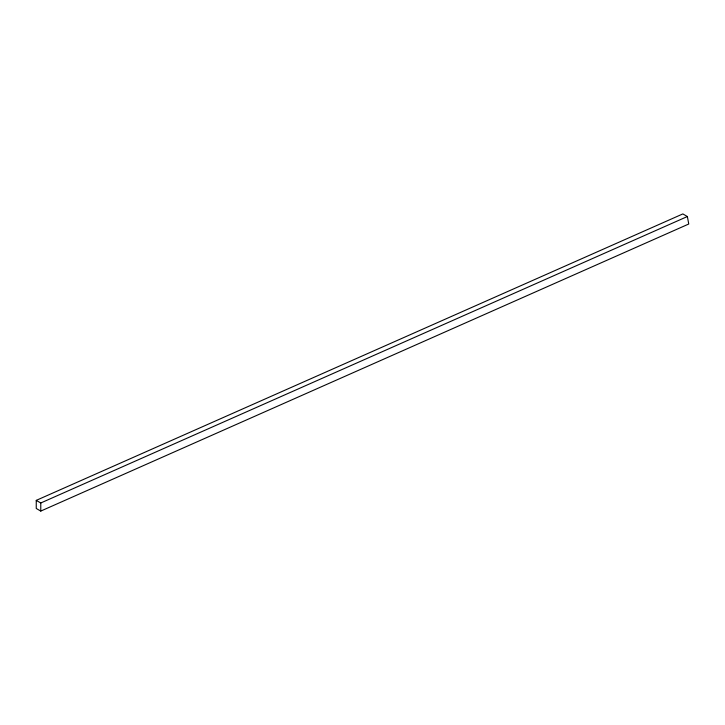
<?xml version="1.0" encoding="UTF-8"?>
<svg xmlns="http://www.w3.org/2000/svg" width="725" height="725" viewBox="0 0 725 725"><rect width="100%" height="100%" fill="white"/><g stroke="black" fill="none" stroke-linecap="round" stroke-linejoin="round"><path stroke-width="1.09" d="M36.25 500.377L36.25 508.47L40.772 511.08L688.75 224.016L687.373 216.53L682.85 213.92L36.25 500.377L40.772 502.987L687.373 216.53M40.772 511.08L40.772 502.987"/></g></svg>
